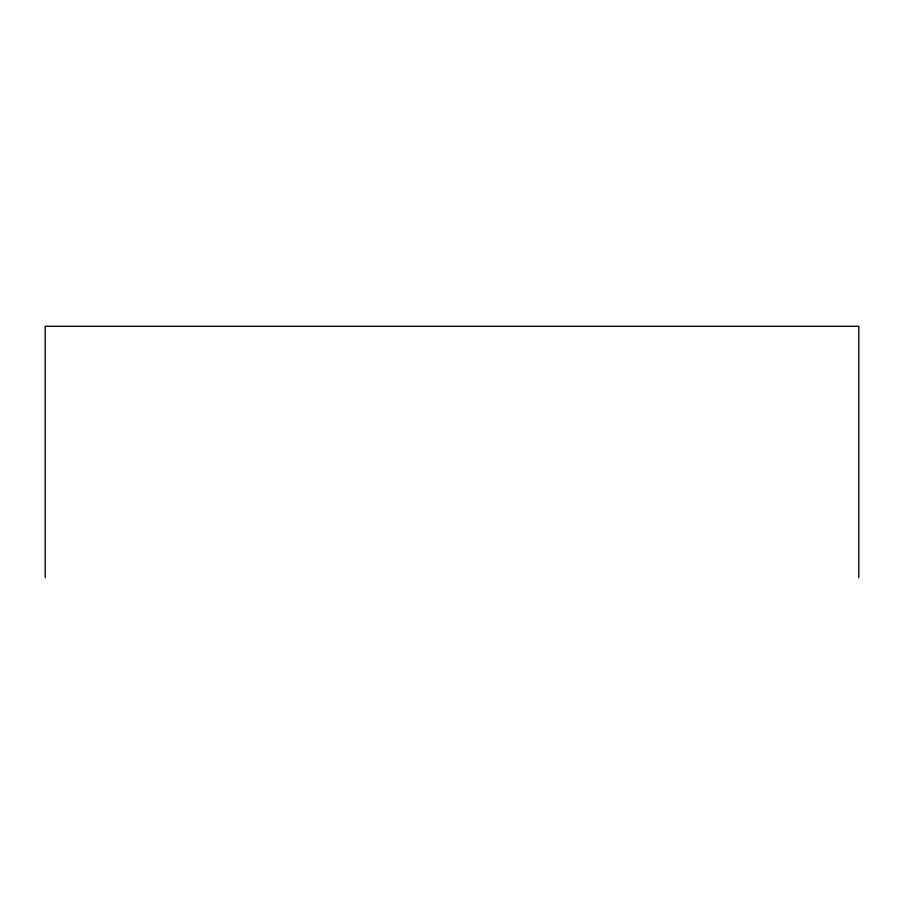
<?xml version="1.0" encoding="UTF-8"?>
<svg xmlns="http://www.w3.org/2000/svg" width="904" height="904" viewBox="0 0 904 904"><rect width="100%" height="100%" fill="white"/><g stroke="black" fill="none" stroke-linecap="round" stroke-linejoin="round"><path stroke-width="1.36" d="M858.8 577.712L858.8 326.287L45.2 326.287L45.2 577.712"/></g></svg>
